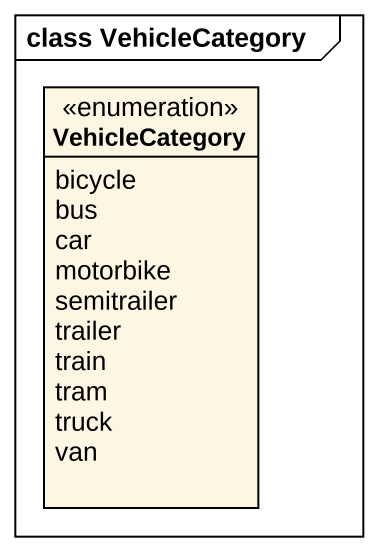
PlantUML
@startuml
mainframe class VehicleCategory
hide circle
hide empty members
enum VehicleCategory {
  bicycle
  bus
  car
  motorbike
  semitrailer
  trailer
  train
  tram
  truck
  van
}
@enduml
